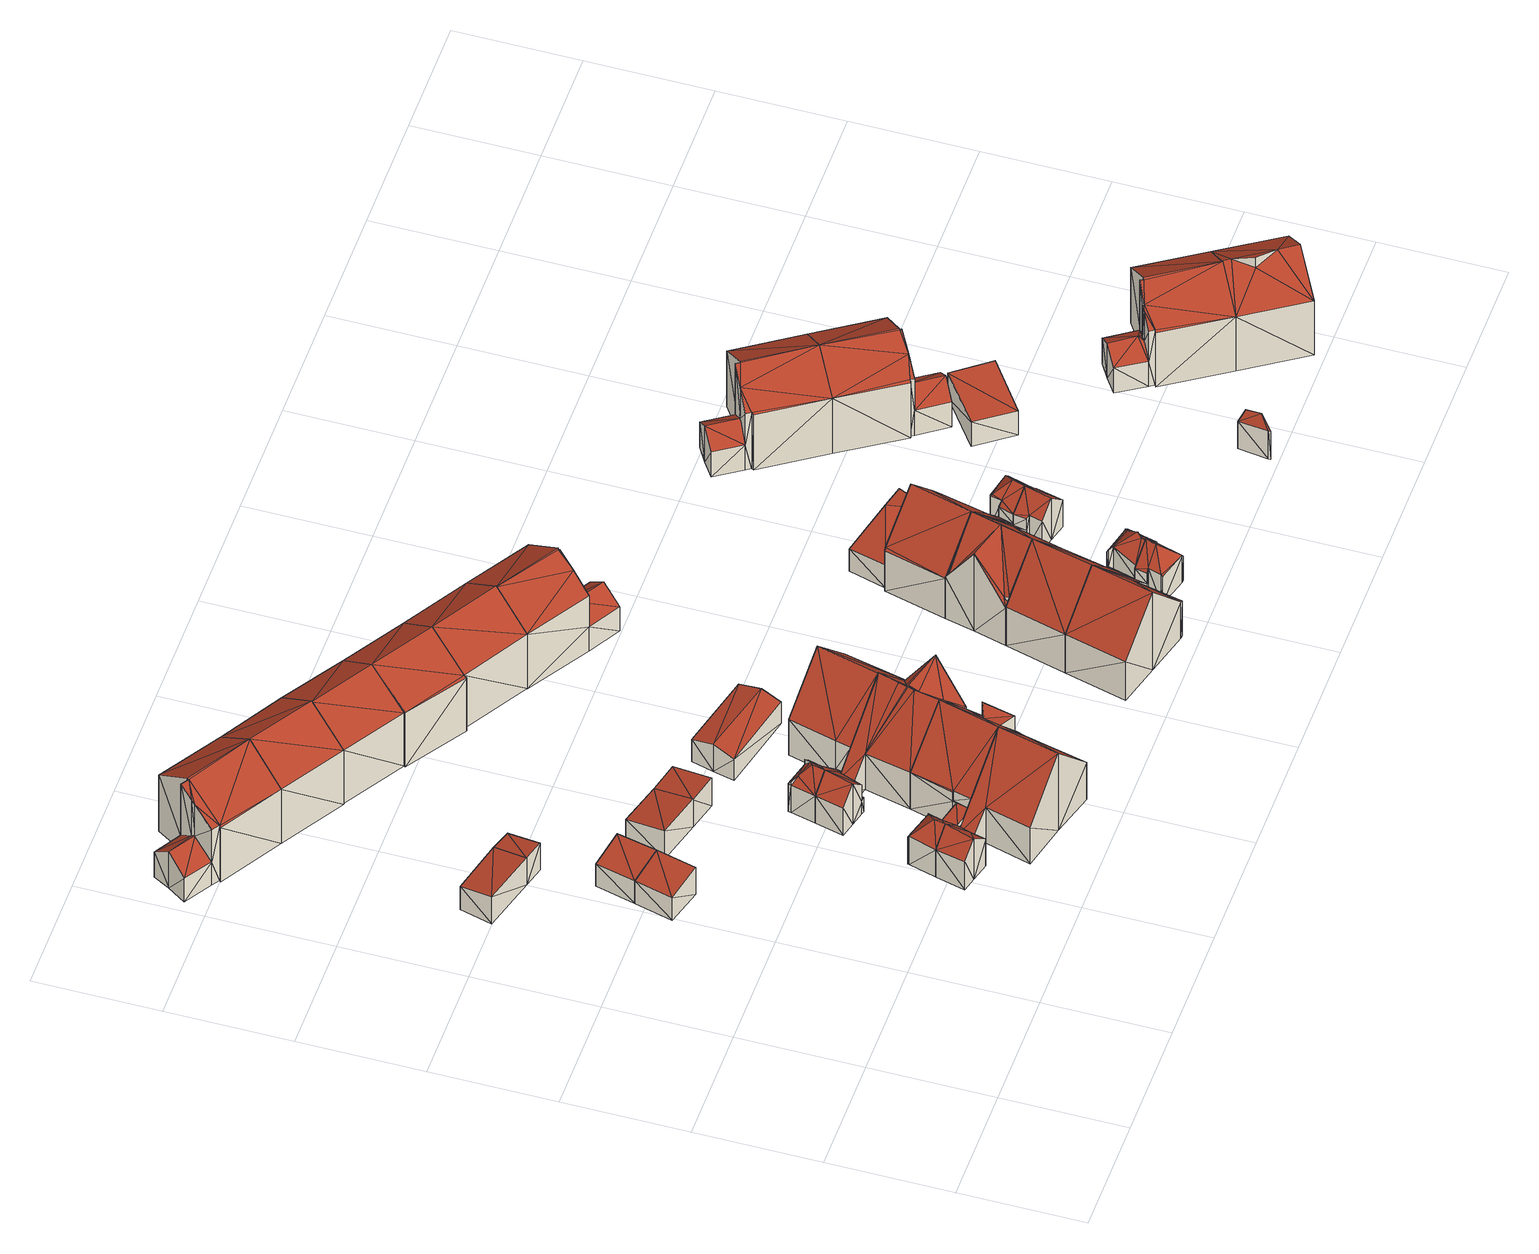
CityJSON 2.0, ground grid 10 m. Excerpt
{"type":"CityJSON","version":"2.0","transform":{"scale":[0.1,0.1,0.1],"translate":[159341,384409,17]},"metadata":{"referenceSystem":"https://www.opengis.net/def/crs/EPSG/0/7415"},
"CityObjects":{
"building1":{"type":"Building","attributes":{"oorspronkelijk_bouwjaar":1930,"status":"Pand in gebruik","geconstateerd":false,"h_maaiveld":18.18,"dak_type":"single horizontal","pw_datum":"2016-12-01","pw_actueel":"yes","pw_bron":"ahn3","reconstructie_methode":"tudelft3d-geoflow","versie_methode":"v21.03.1","kas_warenhuis":false,"ondergronds_type":"above ground","lod11_replace":false,"reconstruction_skipped":false},"geometry":[{"type":"Solid","lod":"2.2","boundaries":[[[[0,1,2]],[[2,1,3]],[[4,1,0]],[[5,4,0]],[[6,2,7]],[[7,2,3]],[[7,3,1]],[[4,7,1]],[[5,0,6]],[[6,0,2]],[[5,6,4]],[[4,6,7]]]],"semantics":{"surfaces":[{"type":"GroundSurface"},{"type":"WallSurface"},{"type":"RoofSurface"}],"values":[[0,0,1,1,1,1,1,1,1,1,2,2]]}}]},
"building2":{"type":"Building","attributes":{"oorspronkelijk_bouwjaar":1930,"status":"Pand in gebruik","geconstateerd":false,"h_maaiveld":18.19,"dak_type":"single horizontal","pw_datum":"2016-12-01","pw_actueel":"yes","pw_bron":"ahn3","reconstructie_methode":"tudelft3d-geoflow","versie_methode":"v21.03.1","kas_warenhuis":false,"ondergronds_type":"above ground","lod11_replace":false,"reconstruction_skipped":false},"geometry":[{"type":"Solid","lod":"2.2","boundaries":[[[[8,9,10]],[[11,8,10]],[[12,11,13]],[[13,11,10]],[[13,10,14]],[[14,10,9]],[[14,9,8]],[[15,14,8]],[[15,8,11]],[[12,15,11]],[[15,12,13]],[[14,15,13]]]],"semantics":{"surfaces":[{"type":"GroundSurface"},{"type":"WallSurface"},{"type":"RoofSurface"}],"values":[[0,0,1,1,1,1,1,1,1,1,2,2]]}}]},
"building3":{"type":"Building","attributes":{"oorspronkelijk_bouwjaar":1930,"status":"Pand in gebruik","geconstateerd":false,"h_maaiveld":18.18,"dak_type":"single horizontal","pw_datum":"2016-12-01","pw_actueel":"yes","pw_bron":"ahn3","reconstructie_methode":"tudelft3d-geoflow","versie_methode":"v21.03.1","kas_warenhuis":false,"ondergronds_type":"above ground","lod11_replace":false,"reconstruction_skipped":false},"geometry":[{"type":"Solid","lod":"2.2","boundaries":[[[[9,16,10]],[[10,16,17]],[[14,9,10]],[[13,14,10]],[[18,16,9]],[[14,18,9]],[[13,10,19]],[[19,10,17]],[[19,17,18]],[[18,17,16]],[[13,19,14]],[[14,19,18]]]],"semantics":{"surfaces":[{"type":"GroundSurface"},{"type":"WallSurface"},{"type":"RoofSurface"}],"values":[[0,0,1,1,1,1,1,1,1,1,2,2]]}}]},
"building4":{"type":"Building","attributes":{"oorspronkelijk_bouwjaar":1951,"status":"Pand in gebruik","geconstateerd":false,"h_maaiveld":18.18,"dak_type":"single horizontal","pw_datum":"2016-12-01","pw_actueel":"yes","pw_bron":"ahn3","reconstructie_methode":"tudelft3d-geoflow","versie_methode":"v21.03.1","kas_warenhuis":false,"ondergronds_type":"above ground","lod11_replace":false,"reconstruction_skipped":false},"geometry":[{"type":"Solid","lod":"2.2","boundaries":[[[[0,2,20]],[[21,0,20]],[[5,0,22]],[[22,0,21]],[[23,20,2]],[[6,23,2]],[[6,2,0]],[[5,6,0]],[[22,21,23]],[[23,21,20]],[[22,23,5]],[[5,23,6]]]],"semantics":{"surfaces":[{"type":"GroundSurface"},{"type":"WallSurface"},{"type":"RoofSurface"}],"values":[[0,0,1,1,1,1,1,1,1,1,2,2]]}}]},
"building5":{"type":"Building","attributes":{"oorspronkelijk_bouwjaar":1951,"status":"Pand in gebruik","geconstateerd":false,"h_maaiveld":18.2,"dak_type":"slanted","pw_datum":"2016-12-01","pw_actueel":"yes","pw_bron":"ahn3","reconstructie_methode":"tudelft3d-geoflow","versie_methode":"v21.03.1","kas_warenhuis":false,"ondergronds_type":"above ground","lod11_replace":false,"reconstruction_skipped":false},"geometry":[{"type":"Solid","lod":"2.2","boundaries":[[[[24,25,26]],[[27,28,29]],[[30,24,26]],[[27,31,32]],[[27,29,31]],[[30,26,33]],[[30,33,34]],[[29,33,31]],[[33,26,31]],[[35,34,36]],[[30,34,35]],[[37,34,38]],[[38,34,33]],[[39,26,40]],[[40,26,25]],[[41,35,36]],[[42,41,36]],[[43,27,44]],[[44,27,32]],[[45,46,47]],[[48,45,47]],[[49,24,30]],[[50,49,30]],[[51,52,39]],[[39,52,26]],[[26,52,31]],[[53,54,51]],[[51,54,52]],[[44,32,52]],[[52,32,31]],[[46,29,28]],[[55,46,28]],[[55,28,27]],[[43,55,27]],[[48,47,56]],[[57,48,56]],[[57,56,54]],[[53,57,54]],[[42,36,34]],[[37,42,34]],[[50,30,41]],[[41,30,35]],[[40,25,24]],[[49,40,24]],[[38,33,46]],[[45,38,46]],[[46,33,29]],[[50,37,38]],[[48,38,45]],[[57,39,38]],[[57,38,48]],[[39,50,38]],[[51,57,53]],[[49,50,39]],[[49,39,40]],[[39,57,51]],[[54,43,44]],[[52,54,44]],[[50,41,42]],[[37,50,42]],[[43,54,47]],[[47,54,56]],[[47,55,43]],[[46,55,47]]]],"semantics":{"surfaces":[{"type":"GroundSurface"},{"type":"WallSurface"},{"type":"RoofSurface"}],"values":[[0,0,0,0,0,0,0,0,0,0,0,1,1,1,1,1,1,1,1,1,1,1,1,1,1,1,1,1,1,1,1,1,1,1,1,1,1,1,1,1,1,1,1,1,1,1,1,2,2,2,2,2,2,2,2,2,2,2,2,2,2,2,2,2]]}}]},
"building6":{"type":"Building","attributes":{"oorspronkelijk_bouwjaar":1930,"status":"Pand in gebruik","geconstateerd":false,"h_maaiveld":18.18,"dak_type":"single horizontal","pw_datum":"2016-12-01","pw_actueel":"yes","pw_bron":"ahn3","reconstructie_methode":"tudelft3d-geoflow","versie_methode":"v21.03.1","kas_warenhuis":false,"ondergronds_type":"above ground","lod11_replace":false,"reconstruction_skipped":false},"geometry":[{"type":"Solid","lod":"2.2","boundaries":[[[[58,59,60]],[[60,59,61]],[[62,60,61]],[[63,62,61]],[[64,59,58]],[[65,64,58]],[[63,61,59]],[[64,63,59]],[[65,58,62]],[[62,58,60]],[[64,65,62]],[[63,64,62]]]],"semantics":{"surfaces":[{"type":"GroundSurface"},{"type":"WallSurface"},{"type":"RoofSurface"}],"values":[[0,0,1,1,1,1,1,1,1,1,2,2]]}}]},
"building7":{"type":"Building","attributes":{"oorspronkelijk_bouwjaar":1926,"status":"Pand in gebruik","geconstateerd":false,"h_maaiveld":17.96,"dak_type":"slanted","pw_datum":"2016-12-01","pw_actueel":"yes","pw_bron":"ahn3","reconstructie_methode":"tudelft3d-geoflow","versie_methode":"v21.03.1","kas_warenhuis":false,"ondergronds_type":"above ground","lod11_replace":false,"reconstruction_skipped":false},"geometry":[{"type":"Solid","lod":"2.2","boundaries":[[[[66,67,68]],[[69,70,71]],[[66,68,72]],[[71,70,73]],[[67,66,74]],[[75,76,67]],[[76,68,67]],[[72,70,66]],[[73,70,72]],[[77,78,73]],[[78,71,73]],[[79,66,70]],[[80,79,70]],[[81,69,71]],[[82,81,71]],[[83,78,77]],[[84,83,77]],[[80,70,69]],[[81,80,69]],[[82,71,83]],[[83,71,78]],[[84,77,73]],[[85,84,73]],[[86,76,75]],[[87,86,75]],[[87,75,67]],[[88,87,67]],[[89,74,66]],[[90,89,66]],[[90,66,79]],[[90,79,91]],[[92,90,91]],[[85,73,91]],[[91,73,72]],[[92,91,93]],[[93,91,68]],[[68,91,72]],[[93,68,86]],[[86,68,76]],[[88,67,89]],[[89,67,74]],[[82,85,80]],[[81,82,80]],[[80,85,91]],[[79,80,91]],[[88,93,86]],[[87,88,86]],[[84,85,82]],[[83,84,82]],[[88,89,90]],[[93,88,90]],[[93,90,92]]]],"semantics":{"surfaces":[{"type":"GroundSurface"},{"type":"WallSurface"},{"type":"RoofSurface"}],"values":[[0,0,0,0,0,0,0,0,0,0,0,1,1,1,1,1,1,1,1,1,1,1,1,1,1,1,1,1,1,1,1,1,1,1,1,1,1,1,1,1,1,2,2,2,2,2,2,2,2,2,2,2]]}}]},
"building8":{"type":"Building","attributes":{"oorspronkelijk_bouwjaar":1926,"status":"Pand in gebruik","geconstateerd":false,"h_maaiveld":17.96,"dak_type":"slanted","pw_datum":"2016-12-01","pw_actueel":"yes","pw_bron":"ahn3","reconstructie_methode":"tudelft3d-geoflow","versie_methode":"v21.03.1","kas_warenhuis":false,"ondergronds_type":"above ground","lod11_replace":false,"reconstruction_skipped":false},"geometry":[{"type":"Solid","lod":"2.2","boundaries":[[[[94,72,95]],[[76,96,68]],[[97,96,98]],[[99,100,73]],[[97,95,96]],[[101,95,97]],[[95,68,96]],[[102,77,73]],[[103,73,104]],[[100,99,72]],[[103,104,105]],[[106,107,103]],[[107,102,73]],[[107,73,103]],[[104,73,100]],[[94,100,72]],[[95,72,68]],[[108,104,109]],[[109,104,100]],[[110,95,111]],[[111,95,101]],[[111,101,97]],[[112,111,97]],[[113,96,86]],[[86,96,76]],[[85,73,84]],[[84,73,77]],[[114,106,103]],[[115,114,103]],[[92,72,99]],[[116,92,99]],[[115,103,117]],[[117,103,105]],[[93,68,92]],[[92,68,72]],[[118,94,95]],[[110,118,95]],[[86,76,68]],[[93,86,68]],[[112,97,119]],[[119,97,98]],[[120,121,122]],[[122,121,116]],[[84,77,123]],[[123,77,102]],[[122,116,73]],[[85,122,73]],[[73,116,99]],[[109,100,118]],[[118,100,94]],[[124,108,121]],[[120,124,121]],[[117,105,108]],[[124,117,108]],[[108,105,104]],[[125,126,127]],[[126,107,114]],[[114,107,106]],[[123,128,129]],[[128,123,125]],[[125,123,126]],[[107,126,102]],[[126,123,102]],[[119,98,96]],[[113,119,96]],[[84,123,129]],[[85,129,127]],[[85,84,129]],[[115,127,114]],[[127,126,114]],[[85,127,115]],[[109,121,108]],[[92,109,118]],[[92,116,109]],[[109,116,121]],[[110,93,92]],[[112,130,110]],[[118,110,92]],[[112,110,111]],[[110,130,93]],[[130,113,86]],[[93,130,86]],[[85,115,120]],[[122,85,120]],[[124,120,117]],[[120,115,117]],[[129,128,127]],[[127,128,125]],[[113,130,112]],[[119,113,112]]]],"semantics":{"surfaces":[{"type":"GroundSurface"},{"type":"WallSurface"},{"type":"RoofSurface"}],"values":[[0,0,0,0,0,0,0,0,0,0,0,0,0,0,0,0,0,1,1,1,1,1,1,1,1,1,1,1,1,1,1,1,1,1,1,1,1,1,1,1,1,1,1,1,1,1,1,1,1,1,1,1,1,1,1,1,1,1,1,1,1,1,1,1,1,2,2,2,2,2,2,2,2,2,2,2,2,2,2,2,2,2,2,2,2,2,2,2,2,2]]}}]},
"building9":{"type":"Building","attributes":{"oorspronkelijk_bouwjaar":1930,"status":"Pand in gebruik","geconstateerd":false,"h_maaiveld":18.19,"dak_type":"single horizontal","pw_datum":"2016-12-01","pw_actueel":"yes","pw_bron":"ahn3","reconstructie_methode":"tudelft3d-geoflow","versie_methode":"v21.03.1","kas_warenhuis":false,"ondergronds_type":"above ground","lod11_replace":false,"reconstruction_skipped":false},"geometry":[{"type":"Solid","lod":"2.2","boundaries":[[[[58,60,131]],[[132,58,131]],[[133,58,132]],[[134,133,132]],[[135,131,62]],[[62,131,60]],[[62,60,58]],[[133,62,58]],[[134,132,135]],[[135,132,131]],[[134,135,133]],[[133,135,62]]]],"semantics":{"surfaces":[{"type":"GroundSurface"},{"type":"WallSurface"},{"type":"RoofSurface"}],"values":[[0,0,1,1,1,1,1,1,1,1,2,2]]}}]},
"building10":{"type":"Building","attributes":{"oorspronkelijk_bouwjaar":1951,"status":"Pand in gebruik","geconstateerd":false,"h_maaiveld":18.24,"dak_type":"slanted","pw_datum":"2016-12-01","pw_actueel":"yes","pw_bron":"ahn3","reconstructie_methode":"tudelft3d-geoflow","versie_methode":"v21.03.1","kas_warenhuis":false,"ondergronds_type":"above ground","lod11_replace":false,"reconstruction_skipped":false},"geometry":[{"type":"Solid","lod":"2.2","boundaries":[[[[136,24,30]],[[137,30,35]],[[138,136,30]],[[138,30,137]],[[139,137,35]],[[41,139,35]],[[140,138,139]],[[139,138,137]],[[50,30,49]],[[49,30,24]],[[141,136,138]],[[140,141,138]],[[49,24,136]],[[141,49,136]],[[41,35,30]],[[50,41,30]],[[141,140,50]],[[49,141,50]],[[140,139,41]],[[50,140,41]]]],"semantics":{"surfaces":[{"type":"GroundSurface"},{"type":"WallSurface"},{"type":"RoofSurface"}],"values":[[0,0,0,0,1,1,1,1,1,1,1,1,1,1,1,1,2,2,2,2]]}}]},
"building11":{"type":"Building","attributes":{"oorspronkelijk_bouwjaar":1926,"status":"Pand in gebruik","geconstateerd":false,"h_maaiveld":17.96,"dak_type":"slanted","pw_datum":"2016-12-01","pw_actueel":"yes","pw_bron":"ahn3","reconstructie_methode":"tudelft3d-geoflow","versie_methode":"v21.03.1","kas_warenhuis":false,"ondergronds_type":"above ground","lod11_replace":false,"reconstruction_skipped":false},"geometry":[{"type":"Solid","lod":"2.2","boundaries":[[[[142,143,144]],[[145,146,147]],[[148,146,106]],[[149,150,151]],[[148,103,146]],[[103,149,146]],[[105,150,103]],[[150,149,103]],[[142,144,151]],[[143,142,152]],[[153,154,143]],[[152,142,155]],[[154,144,143]],[[146,149,147]],[[151,150,142]],[[115,103,156]],[[157,115,156]],[[156,103,148]],[[158,155,159]],[[159,155,142]],[[159,142,150]],[[160,159,150]],[[160,150,105]],[[117,160,105]],[[161,162,163]],[[164,145,147]],[[165,164,147]],[[166,146,164]],[[164,146,145]],[[167,163,168]],[[169,106,146]],[[166,169,146]],[[170,171,172]],[[171,170,168]],[[156,148,106]],[[169,156,106]],[[117,105,103]],[[115,117,103]],[[173,154,153]],[[174,173,153]],[[175,149,176]],[[176,149,151]],[[174,153,143]],[[177,174,143]],[[178,165,175]],[[175,165,149]],[[149,165,147]],[[162,161,179]],[[180,144,173]],[[173,144,154]],[[181,152,155]],[[158,181,155]],[[157,156,182]],[[177,143,181]],[[183,177,181]],[[181,143,152]],[[183,181,176]],[[184,183,176]],[[184,176,180]],[[180,176,144]],[[144,176,151]],[[157,182,115]],[[115,172,171]],[[115,182,172]],[[167,166,179]],[[179,166,165]],[[165,166,164]],[[163,179,161]],[[167,179,163]],[[169,166,182]],[[170,172,168]],[[168,172,167]],[[156,169,182]],[[172,166,167]],[[182,166,172]],[[177,183,180]],[[180,183,184]],[[177,180,173]],[[174,177,173]],[[162,179,175]],[[175,179,178]],[[178,179,165]],[[115,171,117]],[[160,171,168]],[[160,168,163]],[[160,163,162]],[[175,176,160]],[[176,159,160]],[[181,158,159]],[[181,159,176]],[[160,117,171]],[[175,160,162]]]],"semantics":{"surfaces":[{"type":"GroundSurface"},{"type":"WallSurface"},{"type":"RoofSurface"}],"values":[[0,0,0,0,0,0,0,0,0,0,0,0,0,0,0,1,1,1,1,1,1,1,1,1,1,1,1,1,1,1,1,1,1,1,1,1,1,1,1,1,1,1,1,1,1,1,1,1,1,1,1,1,1,1,1,1,1,1,1,1,1,2,2,2,2,2,2,2,2,2,2,2,2,2,2,2,2,2,2,2,2,2,2,2,2,2,2,2,2,2,2,2]]}}]},
"building12":{"type":"Building","attributes":{"oorspronkelijk_bouwjaar":1951,"status":"Pand in gebruik","geconstateerd":false,"h_maaiveld":18.26,"dak_type":"slanted","pw_datum":"2016-12-01","pw_actueel":"yes","pw_bron":"ahn3","reconstructie_methode":"tudelft3d-geoflow","versie_methode":"v21.03.1","kas_warenhuis":false,"ondergronds_type":"above ground","lod11_replace":false,"reconstruction_skipped":false},"geometry":[{"type":"Solid","lod":"2.2","boundaries":[[[[185,186,187]],[[188,189,190]],[[187,186,189]],[[187,189,188]],[[191,189,141]],[[141,189,186]],[[192,185,187]],[[193,192,187]],[[139,190,189]],[[191,139,189]],[[193,187,194]],[[194,187,188]],[[141,186,185]],[[192,141,185]],[[194,188,190]],[[139,194,190]],[[193,191,192]],[[192,191,141]],[[194,139,191]],[[193,194,191]]]],"semantics":{"surfaces":[{"type":"GroundSurface"},{"type":"WallSurface"},{"type":"RoofSurface"}],"values":[[0,0,0,0,1,1,1,1,1,1,1,1,1,1,1,1,2,2,2,2]]}}]},
"building13":{"type":"Building","attributes":{"oorspronkelijk_bouwjaar":1926,"status":"Pand in gebruik","geconstateerd":false,"h_maaiveld":17.99,"dak_type":"slanted","pw_datum":"2016-12-01","pw_actueel":"yes","pw_bron":"ahn3","reconstructie_methode":"tudelft3d-geoflow","versie_methode":"v21.03.1","kas_warenhuis":false,"ondergronds_type":"above ground","lod11_replace":false,"reconstruction_skipped":false},"geometry":[{"type":"MultiSurface","lod":"2.2","boundaries":[[[195,196,197]],[[196,144,197]],[[197,144,154]],[[198,196,199]],[[144,196,198]],[[144,198,200]],[[201,202,200]],[[198,201,200]],[[203,204,201]],[[204,202,201]],[[205,202,204]],[[145,202,205]],[[206,197,173]],[[173,197,154]],[[207,199,196]],[[208,209,207]],[[207,209,199]],[[210,202,211]],[[211,202,145]],[[212,206,213]],[[214,198,199]],[[209,214,199]],[[215,216,202]],[[210,215,202]],[[202,216,200]],[[206,195,197]],[[212,217,206]],[[206,217,195]],[[208,207,218]],[[219,220,215]],[[215,220,216]],[[220,201,198]],[[214,220,198]],[[221,203,201]],[[219,221,201]],[[222,204,221]],[[221,204,203]],[[180,144,216]],[[216,144,200]],[[173,154,144]],[[180,173,144]],[[207,196,195]],[[217,207,195]],[[223,205,204]],[[222,223,204]],[[211,145,223]],[[223,145,205]],[[219,222,221]],[[215,210,219]],[[219,210,222]],[[218,224,180]],[[214,180,216]],[[218,180,214]],[[208,218,214]],[[208,214,209]],[[214,216,220]],[[213,217,212]],[[218,207,213]],[[213,207,217]],[[218,213,224]],[[211,223,222]],[[210,211,222]],[[224,213,173]],[[180,224,173]],[[173,213,206]]],"semantics":{"surfaces":[{"type":"GroundSurface"},{"type":"WallSurface"},{"type":"RoofSurface"}],"values":[0,0,0,0,0,0,0,0,0,0,0,0,1,1,1,1,1,1,1,1,1,1,1,1,1,1,1,1,1,1,1,1,1,1,1,1,1,1,1,1,1,1,1,1,1,1,1,2,2,2,2,2,2,2,2,2,2,2,2,2,2,2,2,2,2]}}]},
"building14":{"type":"Building","attributes":{"oorspronkelijk_bouwjaar":1930,"status":"Pand in gebruik","geconstateerd":false,"h_maaiveld":18.16,"dak_type":"slanted","pw_datum":"2016-12-01","pw_actueel":"yes","pw_bron":"ahn3","reconstructie_methode":"tudelft3d-geoflow","versie_methode":"v21.03.1","kas_warenhuis":false,"ondergronds_type":"above ground","lod11_replace":false,"reconstruction_skipped":false},"geometry":[{"type":"Solid","lod":"2.2","boundaries":[[[[225,226,227]],[[228,229,230]],[[227,226,229]],[[227,229,228]],[[231,226,225]],[[232,231,225]],[[233,228,230]],[[234,233,230]],[[234,230,229]],[[235,234,229]],[[236,227,233]],[[233,227,228]],[[235,229,231]],[[231,229,226]],[[232,225,227]],[[236,232,227]],[[232,236,231]],[[231,236,235]],[[233,234,235]],[[236,233,235]]]],"semantics":{"surfaces":[{"type":"GroundSurface"},{"type":"WallSurface"},{"type":"RoofSurface"}],"values":[[0,0,0,0,1,1,1,1,1,1,1,1,1,1,1,1,2,2,2,2]]}}]},
"building15":{"type":"Building","attributes":{"oorspronkelijk_bouwjaar":1951,"status":"Pand in gebruik","geconstateerd":false,"h_maaiveld":18.24,"dak_type":"slanted","pw_datum":"2016-12-01","pw_actueel":"yes","pw_bron":"ahn3","reconstructie_methode":"tudelft3d-geoflow","versie_methode":"v21.03.1","kas_warenhuis":false,"ondergronds_type":"above ground","lod11_replace":false,"reconstruction_skipped":false},"geometry":[{"type":"Solid","lod":"2.2","boundaries":[[[[237,238,239]],[[240,237,241]],[[241,237,239]],[[242,241,243]],[[240,241,242]],[[244,237,240]],[[245,244,240]],[[245,240,246]],[[246,240,242]],[[246,242,243]],[[194,246,243]],[[193,241,247]],[[247,241,239]],[[248,238,237]],[[244,248,237]],[[194,243,241]],[[193,194,241]],[[247,239,248]],[[248,239,238]],[[246,194,193]],[[245,246,193]],[[245,193,244]],[[244,247,248]],[[244,193,247]]]],"semantics":{"surfaces":[{"type":"GroundSurface"},{"type":"WallSurface"},{"type":"RoofSurface"}],"values":[[0,0,0,0,0,1,1,1,1,1,1,1,1,1,1,1,1,1,1,2,2,2,2,2]]}}]},
"building16":{"type":"Building","attributes":{"oorspronkelijk_bouwjaar":1951,"status":"Pand in gebruik","geconstateerd":false,"h_maaiveld":18.25,"dak_type":"slanted","pw_datum":"2016-12-01","pw_actueel":"yes","pw_bron":"ahn3","reconstructie_methode":"tudelft3d-geoflow","versie_methode":"v21.03.1","kas_warenhuis":false,"ondergronds_type":"above ground","lod11_replace":false,"reconstruction_skipped":false},"geometry":[{"type":"Solid","lod":"2.2","boundaries":[[[[249,250,251]],[[252,253,254]],[[251,250,253]],[[251,253,252]],[[244,250,249]],[[255,244,249]],[[245,253,244]],[[244,253,250]],[[256,252,254]],[[246,256,254]],[[246,254,253]],[[245,246,253]],[[257,251,256]],[[256,251,252]],[[255,249,251]],[[257,255,251]],[[255,257,245]],[[244,255,245]],[[257,256,245]],[[245,256,246]]]],"semantics":{"surfaces":[{"type":"GroundSurface"},{"type":"WallSurface"},{"type":"RoofSurface"}],"values":[[0,0,0,0,1,1,1,1,1,1,1,1,1,1,1,1,2,2,2,2]]}}]},
"building17":{"type":"Building","attributes":{"oorspronkelijk_bouwjaar":1951,"status":"Pand in gebruik","geconstateerd":false,"h_maaiveld":18.16,"dak_type":"slanted","pw_datum":"2016-12-01","pw_actueel":"yes","pw_bron":"ahn3","reconstructie_methode":"tudelft3d-geoflow","versie_methode":"v21.03.1","kas_warenhuis":false,"ondergronds_type":"above ground","lod11_replace":false,"reconstruction_skipped":false},"geometry":[{"type":"Solid","lod":"2.2","boundaries":[[[[258,259,260]],[[261,259,262]],[[261,263,259]],[[263,260,259]],[[260,264,258]],[[265,264,260]],[[266,267,265]],[[267,264,265]],[[268,264,267]],[[269,264,268]],[[270,269,268]],[[271,260,263]],[[272,271,263]],[[273,267,274]],[[274,267,266]],[[270,268,267]],[[273,270,267]],[[274,266,275]],[[275,266,265]],[[269,258,264]],[[276,255,269]],[[269,255,258]],[[276,269,277]],[[278,276,277]],[[279,275,271]],[[271,275,260]],[[260,275,265]],[[278,277,279]],[[279,277,275]],[[256,262,259]],[[280,256,259]],[[272,263,281]],[[281,263,261]],[[280,259,255]],[[255,259,258]],[[281,261,256]],[[256,261,262]],[[273,277,270]],[[270,277,269]],[[281,256,280]],[[272,281,280]],[[274,275,273]],[[273,275,277]],[[276,278,255]],[[280,278,271]],[[271,278,279]],[[280,271,272]],[[255,278,280]]]],"semantics":{"surfaces":[{"type":"GroundSurface"},{"type":"WallSurface"},{"type":"RoofSurface"}],"values":[[0,0,0,0,0,0,0,0,0,1,1,1,1,1,1,1,1,1,1,1,1,1,1,1,1,1,1,1,1,1,1,1,1,1,1,1,1,2,2,2,2,2,2,2,2,2,2,2]]}}]},
"building18":{"type":"Building","attributes":{"oorspronkelijk_bouwjaar":1926,"status":"Pand in gebruik","geconstateerd":false,"h_maaiveld":17.96,"dak_type":"slanted","pw_datum":"2016-12-01","pw_actueel":"yes","pw_bron":"ahn3","reconstructie_methode":"tudelft3d-geoflow","versie_methode":"v21.03.1","kas_warenhuis":false,"ondergronds_type":"above ground","lod11_replace":false,"reconstruction_skipped":false},"geometry":[{"type":"Solid","lod":"2.2","boundaries":[[[[282,283,284]],[[285,286,287]],[[288,282,284]],[[289,290,291]],[[292,290,289]],[[288,284,293]],[[294,293,295]],[[290,296,297]],[[290,297,285]],[[285,287,291]],[[290,285,291]],[[286,293,287]],[[293,284,287]],[[288,293,294]],[[298,295,299]],[[299,295,293]],[[300,301,302]],[[302,301,285]],[[285,301,286]],[[303,297,304]],[[304,297,296]],[[305,288,306]],[[306,288,294]],[[307,289,291]],[[308,307,291]],[[306,294,298]],[[298,294,295]],[[309,287,284]],[[310,309,284]],[[311,290,312]],[[312,290,292]],[[313,283,314]],[[314,283,282]],[[299,293,301]],[[301,293,286]],[[315,309,301]],[[300,315,301]],[[314,282,288]],[[305,314,288]],[[310,284,313]],[[313,284,283]],[[304,296,311]],[[311,296,290]],[[308,291,309]],[[315,308,309]],[[309,291,287]],[[302,285,297]],[[303,302,297]],[[312,292,289]],[[307,312,289]],[[310,313,305]],[[305,313,314]],[[308,316,307]],[[307,311,312]],[[307,316,311]],[[311,316,303]],[[304,311,303]],[[299,305,306]],[[309,310,299]],[[309,299,301]],[[299,310,305]],[[298,299,306]],[[303,316,302]],[[302,308,315]],[[302,316,308]],[[302,315,300]]]],"semantics":{"surfaces":[{"type":"GroundSurface"},{"type":"WallSurface"},{"type":"RoofSurface"}],"values":[[0,0,0,0,0,0,0,0,0,0,0,0,0,0,1,1,1,1,1,1,1,1,1,1,1,1,1,1,1,1,1,1,1,1,1,1,1,1,1,1,1,1,1,1,1,1,1,1,1,1,2,2,2,2,2,2,2,2,2,2,2,2,2,2,2,2]]}}]},
"building19":{"type":"Building","attributes":{"oorspronkelijk_bouwjaar":1926,"status":"Pand in gebruik","geconstateerd":false,"h_maaiveld":17.95,"dak_type":"slanted","pw_datum":"2016-12-01","pw_actueel":"yes","pw_bron":"ahn3","reconstructie_methode":"tudelft3d-geoflow","versie_methode":"v21.03.1","kas_warenhuis":false,"ondergronds_type":"above ground","lod11_replace":false,"reconstruction_skipped":false},"geometry":[{"type":"Solid","lod":"2.2","boundaries":[[[[317,318,319]],[[320,321,322]],[[323,321,289]],[[289,321,324]],[[325,321,323]],[[322,321,325]],[[326,318,283]],[[318,284,283]],[[317,327,284]],[[318,317,284]],[[325,323,327]],[[317,325,327]],[[328,322,325]],[[329,328,325]],[[329,325,317]],[[330,329,317]],[[328,320,322]],[[331,332,328]],[[328,332,320]],[[331,328,333]],[[333,328,334]],[[335,323,336]],[[336,323,289]],[[337,324,321]],[[338,337,339]],[[339,337,321]],[[330,317,340]],[[340,317,319]],[[333,334,341]],[[342,333,341]],[[342,341,335]],[[335,341,323]],[[323,341,327]],[[343,344,345]],[[313,283,284]],[[310,313,284]],[[346,318,347]],[[347,318,326]],[[310,284,341]],[[341,284,327]],[[340,319,318]],[[346,340,318]],[[339,321,332]],[[332,321,320]],[[344,343,348]],[[338,339,348]],[[336,289,337]],[[337,289,324]],[[347,326,313]],[[313,326,283]],[[310,346,313]],[[313,346,347]],[[345,335,343]],[[338,348,337]],[[343,335,336]],[[343,336,348]],[[348,336,337]],[[341,334,329]],[[346,330,340]],[[330,341,329]],[[329,334,328]],[[310,341,330]],[[310,330,346]],[[333,348,332]],[[333,344,348]],[[348,339,332]],[[333,332,331]],[[344,333,345]],[[345,342,335]],[[345,333,342]]]],"semantics":{"surfaces":[{"type":"GroundSurface"},{"type":"WallSurface"},{"type":"RoofSurface"}],"values":[[0,0,0,0,0,0,0,0,0,0,0,0,1,1,1,1,1,1,1,1,1,1,1,1,1,1,1,1,1,1,1,1,1,1,1,1,1,1,1,1,1,1,1,1,1,1,1,1,1,1,2,2,2,2,2,2,2,2,2,2,2,2,2,2,2,2,2,2,2,2]]}}]},
"building20":{"type":"Building","attributes":{"oorspronkelijk_bouwjaar":1926,"status":"Pand in gebruik","geconstateerd":false,"h_maaiveld":17.95,"dak_type":"slanted","pw_datum":"2016-12-01","pw_actueel":"yes","pw_bron":"ahn3","reconstructie_methode":"tudelft3d-geoflow","versie_methode":"v21.03.1","kas_warenhuis":false,"ondergronds_type":"above ground","lod11_replace":false,"reconstruction_skipped":false},"geometry":[{"type":"Solid","lod":"2.2","boundaries":[[[[326,349,350]],[[351,349,352]],[[352,349,353]],[[350,349,318]],[[318,349,351]],[[354,355,356]],[[357,355,354]],[[358,355,357]],[[319,318,359]],[[318,351,359]],[[355,360,356]],[[356,361,362]],[[354,356,362]],[[362,361,359]],[[362,359,351]],[[363,349,364]],[[364,349,326]],[[364,326,365]],[[365,326,350]],[[366,357,354]],[[367,366,354]],[[340,319,368]],[[368,319,359]],[[346,318,340]],[[340,318,319]],[[369,362,351]],[[370,369,351]],[[370,351,371]],[[372,370,371]],[[371,351,352]],[[373,374,375]],[[375,374,356]],[[356,374,361]],[[375,356,376]],[[376,356,360]],[[376,360,355]],[[377,376,355]],[[367,354,369]],[[378,367,369]],[[369,354,362]],[[365,379,380]],[[379,365,346]],[[346,365,318]],[[318,365,350]],[[377,355,381]],[[381,355,358]],[[381,358,366]],[[366,358,357]],[[382,353,349]],[[363,382,349]],[[368,359,374]],[[374,359,361]],[[378,369,373]],[[373,369,374]],[[371,352,353]],[[382,371,353]],[[372,371,383]],[[381,366,367]],[[377,381,367]],[[365,380,364]],[[364,380,363]],[[363,380,384]],[[380,379,384]],[[384,346,370]],[[384,379,346]],[[383,370,372]],[[383,384,370]],[[384,383,363]],[[382,383,371]],[[382,363,383]],[[368,346,340]],[[369,368,374]],[[369,370,368]],[[368,370,346]],[[377,367,375]],[[376,377,375]],[[373,375,378]],[[375,367,378]]]],"semantics":{"surfaces":[{"type":"GroundSurface"},{"type":"WallSurface"},{"type":"RoofSurface"}],"values":[[0,0,0,0,0,0,0,0,0,0,0,0,0,0,0,1,1,1,1,1,1,1,1,1,1,1,1,1,1,1,1,1,1,1,1,1,1,1,1,1,1,1,1,1,1,1,1,1,1,1,1,1,1,1,1,1,1,2,2,2,2,2,2,2,2,2,2,2,2,2,2,2,2,2,2,2,2,2]]}}]},
"building21":{"type":"Building","attributes":{"oorspronkelijk_bouwjaar":1926,"status":"Pand in gebruik","geconstateerd":false,"h_maaiveld":17.99,"dak_type":"slanted","pw_datum":"2016-12-01","pw_actueel":"yes","pw_bron":"ahn3","reconstructie_methode":"tudelft3d-geoflow","versie_methode":"v21.03.1","kas_warenhuis":false,"ondergronds_type":"above ground","lod11_replace":false,"reconstruction_skipped":false},"geometry":[{"type":"Solid","lod":"2.2","boundaries":[[[[385,351,353]],[[386,385,353]],[[387,351,385]],[[388,389,387]],[[390,362,391]],[[362,351,389]],[[362,389,391]],[[389,351,387]],[[392,389,388]],[[354,362,390]],[[390,393,394]],[[390,395,393]],[[393,396,394]],[[390,394,354]],[[394,397,357]],[[394,357,354]],[[398,388,387]],[[399,398,387]],[[400,385,401]],[[401,385,386]],[[402,357,397]],[[403,402,397]],[[403,397,394]],[[404,403,394]],[[399,387,400]],[[400,387,385]],[[405,389,406]],[[406,389,392]],[[367,354,402]],[[402,354,357]],[[407,391,389]],[[405,407,389]],[[406,392,388]],[[398,406,388]],[[408,353,351]],[[370,408,351]],[[401,386,408]],[[408,386,353]],[[409,407,410]],[[378,409,410]],[[370,351,410]],[[410,351,362]],[[411,390,407]],[[409,411,407]],[[407,390,391]],[[412,395,411]],[[411,395,390]],[[413,393,412]],[[412,393,395]],[[414,396,393]],[[413,414,393]],[[378,410,367]],[[367,410,354]],[[354,410,362]],[[404,394,414]],[[414,394,396]],[[409,378,411]],[[411,367,415]],[[411,378,367]],[[411,413,412]],[[411,415,413]],[[415,367,402]],[[404,402,403]],[[404,415,402]],[[410,407,405]],[[398,405,406]],[[370,410,405]],[[370,405,398]],[[370,398,399]],[[401,408,400]],[[400,370,399]],[[400,408,370]],[[404,414,413]],[[415,404,413]]]],"semantics":{"surfaces":[{"type":"GroundSurface"},{"type":"WallSurface"},{"type":"RoofSurface"}],"values":[[0,0,0,0,0,0,0,0,0,0,0,0,0,0,0,0,1,1,1,1,1,1,1,1,1,1,1,1,1,1,1,1,1,1,1,1,1,1,1,1,1,1,1,1,1,1,1,1,1,1,1,1,1,1,1,1,2,2,2,2,2,2,2,2,2,2,2,2,2,2,2,2,2,2]]}}]},
"building22":{"type":"Building","attributes":{"oorspronkelijk_bouwjaar":1951,"status":"Pand in gebruik","geconstateerd":false,"h_maaiveld":18.1,"dak_type":"single horizontal","pw_datum":"2016-12-01","pw_actueel":"yes","pw_bron":"ahn3","reconstructie_methode":"tudelft3d-geoflow","versie_methode":"v21.03.1","kas_warenhuis":false,"ondergronds_type":"above ground","lod11_replace":false,"reconstruction_skipped":false},"geometry":[{"type":"Solid","lod":"2.2","boundaries":[[[[416,417,418]],[[419,417,420]],[[419,418,417]],[[421,417,422]],[[422,417,416]],[[422,416,418]],[[423,422,418]],[[423,418,419]],[[424,423,419]],[[424,419,425]],[[425,419,420]],[[425,420,421]],[[421,420,417]],[[425,421,424]],[[423,421,422]],[[423,424,421]]]],"semantics":{"surfaces":[{"type":"GroundSurface"},{"type":"WallSurface"},{"type":"RoofSurface"}],"values":[[0,0,0,1,1,1,1,1,1,1,1,1,1,2,2,2]]}}]},
"building23":{"type":"Building","attributes":{"oorspronkelijk_bouwjaar":1926,"status":"Pand in gebruik","geconstateerd":false,"h_maaiveld":18.23,"dak_type":"single horizontal","pw_datum":"2016-12-01","pw_actueel":"yes","pw_bron":"ahn3","reconstructie_methode":"tudelft3d-geoflow","versie_methode":"v21.03.1","kas_warenhuis":false,"ondergronds_type":"above ground","lod11_replace":false,"reconstruction_skipped":false},"geometry":[{"type":"Solid","lod":"2.2","boundaries":[[[[426,427,428]],[[428,427,429]],[[430,428,429]],[[431,427,426]],[[432,431,426]],[[433,429,427]],[[431,433,427]],[[434,428,435]],[[435,428,430]],[[435,430,429]],[[433,435,429]],[[432,426,434]],[[434,426,428]],[[435,433,434]],[[434,431,432]],[[434,433,431]]]],"semantics":{"surfaces":[{"type":"GroundSurface"},{"type":"WallSurface"},{"type":"RoofSurface"}],"values":[[0,0,0,1,1,1,1,1,1,1,1,1,1,2,2,2]]}}]},
"building24":{"type":"Building","attributes":{"oorspronkelijk_bouwjaar":1951,"status":"Pand in gebruik","geconstateerd":false,"h_maaiveld":18.18,"dak_type":"slanted","pw_datum":"2016-12-01","pw_actueel":"yes","pw_bron":"ahn3","reconstructie_methode":"tudelft3d-geoflow","versie_methode":"v21.03.1","kas_warenhuis":false,"ondergronds_type":"above ground","lod11_replace":false,"reconstruction_skipped":false},"geometry":[{"type":"Solid","lod":"2.2","boundaries":[[[[436,437,438]],[[439,440,441]],[[442,436,438]],[[439,443,444]],[[439,441,443]],[[442,438,445]],[[442,445,446]],[[441,438,443]],[[445,438,441]],[[447,446,448]],[[442,446,447]],[[449,446,450]],[[450,446,445]],[[451,445,441]],[[452,450,451]],[[451,450,445]],[[453,454,455]],[[455,454,438]],[[438,454,443]],[[455,438,456]],[[456,438,437]],[[457,447,448]],[[458,457,448]],[[459,444,454]],[[454,444,443]],[[451,441,440]],[[460,451,440]],[[461,436,442]],[[462,461,442]],[[456,437,461]],[[461,437,436]],[[460,440,439]],[[463,460,439]],[[464,465,453]],[[453,465,454]],[[463,439,459]],[[459,439,444]],[[452,451,465]],[[464,452,465]],[[458,448,446]],[[449,458,446]],[[462,442,457]],[[457,442,447]],[[462,457,458]],[[449,462,458]],[[465,451,460]],[[463,465,460]],[[462,449,450]],[[464,450,452]],[[464,462,450]],[[461,462,464]],[[461,464,455]],[[461,455,456]],[[455,464,453]],[[454,465,463]],[[459,454,463]]]],"semantics":{"surfaces":[{"type":"GroundSurface"},{"type":"WallSurface"},{"type":"RoofSurface"}],"values":[[0,0,0,0,0,0,0,0,0,0,0,1,1,1,1,1,1,1,1,1,1,1,1,1,1,1,1,1,1,1,1,1,1,1,1,1,1,1,1,1,1,1,1,2,2,2,2,2,2,2,2,2,2,2,2,2]]}}]},
"building25":{"type":"Building","attributes":{"oorspronkelijk_bouwjaar":1951,"status":"Pand in gebruik","geconstateerd":false,"h_maaiveld":18.18,"dak_type":"slanted","pw_datum":"2016-12-01","pw_actueel":"yes","pw_bron":"ahn3","reconstructie_methode":"tudelft3d-geoflow","versie_methode":"v21.03.1","kas_warenhuis":false,"ondergronds_type":"above ground","lod11_replace":false,"reconstruction_skipped":false},"geometry":[{"type":"Solid","lod":"2.2","boundaries":[[[[466,467,468]],[[436,442,469]],[[470,442,447]],[[470,471,442]],[[471,468,442]],[[468,469,442]],[[472,473,466]],[[473,467,466]],[[474,467,473]],[[469,475,436]],[[467,469,468]],[[461,436,475]],[[476,461,475]],[[476,475,469]],[[477,476,469]],[[478,467,474]],[[479,478,474]],[[480,468,471]],[[481,480,471]],[[478,469,467]],[[482,477,478]],[[478,477,469]],[[483,484,480]],[[480,484,468]],[[468,484,466]],[[481,471,485]],[[485,471,470]],[[462,442,461]],[[461,442,436]],[[485,470,457]],[[457,470,447]],[[486,487,483]],[[483,487,484]],[[488,473,489]],[[489,473,472]],[[482,478,487]],[[486,482,487]],[[479,474,473]],[[488,479,473]],[[489,472,484]],[[484,472,466]],[[457,447,442]],[[462,457,442]],[[481,462,480]],[[482,486,477]],[[480,486,483]],[[477,461,476]],[[480,462,486]],[[462,461,486]],[[461,477,486]],[[485,457,462]],[[481,485,462]],[[489,484,487]],[[488,489,487]],[[488,487,478]],[[479,488,478]]]],"semantics":{"surfaces":[{"type":"GroundSurface"},{"type":"WallSurface"},{"type":"RoofSurface"}],"values":[[0,0,0,0,0,0,0,0,0,0,0,1,1,1,1,1,1,1,1,1,1,1,1,1,1,1,1,1,1,1,1,1,1,1,1,1,1,1,1,1,1,1,1,2,2,2,2,2,2,2,2,2,2,2,2,2]]}}]},
"building26":{"type":"Building","attributes":{"oorspronkelijk_bouwjaar":1926,"status":"Pand in gebruik","geconstateerd":false,"h_maaiveld":18.16,"dak_type":"single horizontal","pw_datum":"2016-12-01","pw_actueel":"yes","pw_bron":"ahn3","reconstructie_methode":"tudelft3d-geoflow","versie_methode":"v21.03.1","kas_warenhuis":false,"ondergronds_type":"above ground","lod11_replace":false,"reconstruction_skipped":false},"geometry":[{"type":"Solid","lod":"2.2","boundaries":[[[[490,491,492]],[[493,490,492]],[[494,492,495]],[[495,492,491]],[[496,490,493]],[[497,496,493]],[[495,491,490]],[[496,495,490]],[[497,493,494]],[[494,493,492]],[[497,494,496]],[[496,494,495]]]],"semantics":{"surfaces":[{"type":"GroundSurface"},{"type":"WallSurface"},{"type":"RoofSurface"}],"values":[[0,0,1,1,1,1,1,1,1,1,2,2]]}}]},
"building27":{"type":"Building","attributes":{"oorspronkelijk_bouwjaar":1951,"status":"Pand in gebruik","geconstateerd":false,"h_maaiveld":18.19,"dak_type":"slanted","pw_datum":"2016-12-01","pw_actueel":"yes","pw_bron":"ahn3","reconstructie_methode":"tudelft3d-geoflow","versie_methode":"v21.03.1","kas_warenhuis":false,"ondergronds_type":"above ground","lod11_replace":false,"reconstruction_skipped":false},"geometry":[{"type":"Solid","lod":"2.2","boundaries":[[[[498,499,500]],[[501,502,503]],[[504,498,500]],[[501,505,506]],[[501,503,505]],[[504,500,507]],[[504,507,508]],[[503,500,505]],[[507,500,503]],[[504,508,509]],[[504,509,510]],[[511,508,512]],[[512,508,507]],[[513,507,503]],[[514,512,513]],[[513,512,507]],[[515,516,517]],[[517,516,500]],[[500,516,505]],[[517,500,518]],[[518,500,499]],[[519,502,501]],[[520,519,501]],[[521,509,508]],[[511,521,508]],[[522,504,523]],[[523,504,510]],[[523,510,521]],[[521,510,509]],[[520,501,524]],[[524,501,506]],[[513,503,519]],[[519,503,502]],[[524,506,505]],[[516,524,505]],[[525,526,515]],[[515,526,516]],[[527,528,529]],[[529,528,530]],[[514,513,528]],[[527,514,528]],[[531,498,504]],[[522,531,504]],[[518,499,531]],[[531,499,498]],[[532,530,533]],[[529,530,525]],[[525,530,526]],[[526,530,532]],[[512,522,511]],[[527,512,514]],[[527,531,522]],[[512,527,522]],[[525,517,527]],[[518,531,517]],[[525,527,529]],[[517,531,527]],[[515,517,525]],[[516,526,533]],[[524,516,533]],[[533,526,532]],[[524,533,520]],[[511,522,521]],[[521,522,523]],[[513,530,528]],[[533,513,519]],[[513,533,530]],[[519,520,533]]]],"semantics":{"surfaces":[{"type":"GroundSurface"},{"type":"WallSurface"},{"type":"RoofSurface"}],"values":[[0,0,0,0,0,0,0,0,0,0,0,1,1,1,1,1,1,1,1,1,1,1,1,1,1,1,1,1,1,1,1,1,1,1,1,1,1,1,1,1,1,1,1,1,1,1,1,1,1,2,2,2,2,2,2,2,2,2,2,2,2,2,2,2,2,2,2,2]]}}]},
"building28":{"type":"Building","attributes":{"oorspronkelijk_bouwjaar":1951,"status":"Pand in gebruik","geconstateerd":false,"h_maaiveld":18.19,"dak_type":"slanted","pw_datum":"2016-12-01","pw_actueel":"yes","pw_bron":"ahn3","reconstructie_methode":"tudelft3d-geoflow","versie_methode":"v21.03.1","kas_warenhuis":false,"ondergronds_type":"above ground","lod11_replace":false,"reconstruction_skipped":false},"geometry":[{"type":"Solid","lod":"2.2","boundaries":[[[[534,498,535]],[[536,535,510]],[[537,534,535]],[[537,535,536]],[[531,498,534]],[[538,531,534]],[[539,536,510]],[[523,539,510]],[[540,535,531]],[[531,535,498]],[[538,534,537]],[[541,538,537]],[[541,537,539]],[[539,537,536]],[[542,543,544]],[[543,542,545]],[[523,510,535]],[[540,523,535]],[[541,544,538]],[[540,531,545]],[[538,544,543]],[[531,543,545]],[[538,543,531]],[[523,540,545]],[[544,545,542]],[[544,523,545]],[[539,523,544]],[[539,544,541]]]],"semantics":{"surfaces":[{"type":"GroundSurface"},{"type":"WallSurface"},{"type":"RoofSurface"}],"values":[[0,0,0,0,1,1,1,1,1,1,1,1,1,1,1,1,1,1,2,2,2,2,2,2,2,2,2,2]]}}]}
},
"vertices":[
[99,388,12],[54,400,12],[106,415,12],[61,426,12],[54,400,40],[99,388,40],[106,415,36],[61,426,36],
[97,277,12],[105,308,12],[135,301,12],[127,269,12],[127,269,40],[135,301,40],[105,308,35],[97,277,35],
[113,340,12],[142,333,12],[113,340,35],[142,333,40],
[123,410,12],[116,383,12],[116,383,40],[123,410,35],
[85,569,12],[35,599,12],[36,600,12],[18,633,12],[25,646,12],[47,633,12],[104,599,12],[30,604,12],[8,618,12],[53,629,12],[53,630,12],[120,626,12],[70,657,12],[53,630,92],[53,629,91],[36,600,69],[35,599,68],[120,626,70],[70,657,70],[18,633,49],[8,618,36],[47,633,91],[47,633,38],[41,623,46],[41,623,84],[85,569,68],[104,599,92],[30,604,69],[30,604,36],[39,620,81],[39,620,49],[25,646,38],[40,620,49],[40,620,81],
[191,291,12],[154,301,12],[198,323,12],[162,333,12],[198,323,35],[162,333,35],[154,301,41],[191,291,41],
[222,91,10],[204,83,10],[211,107,10],[231,49,10],[241,86,10],[269,40,10],[227,103,10],[281,89,10],[219,79,10],[192,86,10],[198,110,10],[317,80,10],[305,30,10],[222,91,26],[241,86,47],[231,49,47],[269,40,90],[305,30,48],[317,80,48],[281,89,90],[198,110,38],[192,86,39],[204,83,52],[219,79,38],[222,91,38],[227,103,27],[227,103,37],[211,107,53],
[229,115,10],[228,115,10],[204,132,10],[230,126,10],[204,133,10],[245,98,10],[247,110,10],[231,126,10],[320,89,10],[294,138,10],[248,113,10],[257,148,10],[330,129,10],[327,116,10],[248,113,38],[247,110,38],[228,115,38],[231,126,38],[230,126,38],[204,132,39],[330,129,48],[294,138,90],[245,98,37],[257,148,48],[229,115,37],[204,133,38],[249,113,48],[249,113,38],[245,98,48],[320,89,48],[248,113,47],[327,116,62],[327,116,48],[312,110,62],[320,89,63],[309,96,62],[213,116,53],
[223,317,12],[215,285,12],[191,291,40],[215,285,41],[223,317,35],
[136,538,12],[171,596,12],[154,568,12],[171,596,70],[154,568,92],[136,538,68],
[247,190,10],[230,183,10],[236,206,10],[343,178,10],[336,154,10],[340,179,10],[319,132,10],[307,188,10],[266,185,10],[253,201,10],[242,180,10],[217,186,10],[223,209,10],[244,179,10],[319,132,50],[319,132,61],[244,179,25],[247,190,25],[266,185,47],[302,171,78],[302,171,90],[300,164,90],[343,178,51],[340,179,51],[336,154,90],[300,163,91],[300,163,90],[330,129,50],[298,158,82],[298,158,90],[305,157,82],[223,209,38],[217,186,38],[307,188,90],[253,201,28],[230,183,52],[340,179,52],[310,168,80],[236,206,53],[242,180,22],[318,142,65],[242,180,40],[253,201,36],
[185,508,13],[136,538,13],[203,538,13],[220,565,13],[154,568,13],[171,596,13],[154,568,91],[185,508,68],[203,538,91],[220,565,70],
[228,231,10],[251,226,10],[228,229,10],[253,214,10],[256,225,10],[269,197,10],[272,209,10],[306,188,10],[282,248,10],[319,238,10],[356,229,10],[228,229,38],[251,226,38],[251,226,43],[256,225,38],[306,188,90],[343,178,49],[228,229,41],[233,225,44],[253,214,38],[269,197,47],[269,197,19],[228,231,39],[247,220,46],[272,209,47],[272,209,18],[282,248,47],[319,238,90],[356,229,48],[238,216,53],
[309,262,12],[244,277,12],[312,278,12],[317,297,12],[248,294,12],[253,312,12],[244,277,34],[309,262,34],[317,297,34],[253,312,35],[248,294,40],[312,278,40],
[234,478,12],[233,476,12],[185,507,12],[252,508,12],[203,538,12],[269,535,12],[220,565,12],[234,478,68],[252,508,91],[269,535,70],[185,507,68],[233,476,67],
[286,447,13],[234,478,13],[304,476,13],[321,504,13],[252,508,13],[269,535,13],[286,447,69],[321,504,70],[304,476,92],
[286,447,12],[304,476,12],[353,445,12],[371,473,12],[321,504,12],[354,445,12],[336,416,12],[354,444,12],[379,429,12],[371,416,12],[362,401,12],[336,416,37],[362,401,37],[353,445,91],[354,445,92],[371,416,49],[379,429,37],[354,444,37],[336,416,69],[346,431,49],[346,431,81],[354,444,91],[304,476,91],[371,473,70],
[408,33,10],[421,83,10],[456,74,10],[511,49,10],[509,49,10],[511,59,10],[443,24,10],[541,52,10],[533,30,10],[527,56,10],[535,30,10],[492,54,10],[479,14,10],[482,14,10],[508,37,10],[508,38,10],[482,14,46],[492,54,45],[509,49,37],[509,49,26],[511,49,40],[508,38,40],[508,37,38],[443,24,90],[479,14,48],[541,52,36],[527,56,53],[511,59,26],[456,74,90],[533,30,38],[535,30,35],[421,83,50],[408,33,50],[511,59,37],[524,47,53],
[498,77,10],[468,123,10],[507,113,10],[520,83,10],[545,77,10],[520,82,10],[526,56,10],[547,76,10],[517,72,10],[434,132,10],[513,59,10],[520,82,23],[517,72,23],[498,77,46],[520,82,40],[520,83,38],[522,79,42],[522,79,20],[526,56,53],[541,52,37],[547,76,37],[545,77,39],[545,77,38],[507,113,45],[513,59,24],[513,59,38],[530,63,50],[530,63,55],[527,59,53],[468,123,90],[434,132,50],[543,75,40],
[441,158,10],[439,131,10],[481,173,10],[449,181,10],[447,182,10],[551,155,10],[545,133,10],[536,147,10],[566,151,10],[560,129,10],[517,152,10],[533,136,10],[534,148,10],[536,159,10],[441,158,90],[434,132,49],[439,131,49],[566,151,37],[551,155,53],[517,152,45],[536,159,26],[481,173,90],[449,181,53],[449,181,54],[534,148,38],[534,148,26],[536,147,40],[533,136,40],[545,133,53],[536,159,37],[439,131,56],[439,135,54],[560,129,38],[447,182,53],[449,180,54],[475,149,90],
[462,232,10],[460,232,10],[494,223,10],[523,216,10],[523,175,10],[543,170,10],[540,171,10],[532,214,10],[546,178,10],[569,175,10],[545,179,10],[548,180,10],[572,174,10],[523,216,57],[494,223,90],[462,232,53],[460,232,51],[566,151,36],[572,174,37],[569,175,40],[523,175,46],[532,214,46],[540,171,27],[447,182,51],[540,171,37],[536,159,27],[543,170,41],[545,179,41],[546,178,42],[548,180,39],[554,165,53],
[470,262,11],[518,250,11],[462,232,11],[523,216,11],[536,245,11],[518,250,36],[470,262,34],[462,232,35],[523,216,37],[536,245,37],
[668,6,12],[668,8,12],[687,19,12],[671,32,12],[687,31,12],[668,8,41],[668,6,41],[671,32,40],[687,19,37],[687,31,37],
[578,309,12],[545,358,12],[546,360,12],[542,394,12],[555,402,12],[570,380,12],[606,328,12],[543,364,12],[529,385,12],[572,377,12],[573,377,12],[634,346,12],[600,396,12],[573,377,91],[572,377,91],[570,380,38],[570,380,91],[543,364,70],[543,364,38],[546,360,70],[545,358,69],[634,346,69],[600,396,69],[529,385,38],[555,402,38],[578,309,69],[606,328,91],[542,394,49],[557,372,81],[557,372,49],
[639,276,12],[613,258,12],[638,277,12],[612,261,12],[667,296,12],[639,278,12],[655,252,12],[643,244,12],[629,235,12],[610,260,12],[610,260,69],[612,261,70],[613,258,38],[629,235,38],[638,277,91],[639,278,91],[613,258,70],[639,276,91],[639,276,38],[667,296,69],[627,267,80],[627,267,49],[643,244,49],[655,252,38],
[636,187,12],[615,216,12],[657,247,12],[679,218,12],[657,247,37],[615,216,37],[636,187,37],[679,218,37],
[745,57,12],[712,107,12],[714,108,12],[710,143,12],[723,151,12],[739,128,12],[774,76,12],[711,112,12],[697,134,12],[740,125,12],[741,126,12],[768,144,12],[801,94,12],[741,126,91],[740,125,90],[739,128,38],[739,128,90],[711,112,69],[711,112,38],[714,108,69],[712,107,68],[723,151,38],[710,143,48],[768,144,69],[774,76,91],[801,94,69],[697,134,38],[722,119,78],[722,119,46],[725,120,80],[725,120,49],[724,121,80],[724,121,49],[745,57,68],[724,121,48],[723,124,49],
[777,8,12],[774,77,12],[833,45,12],[807,28,12],[777,8,68],[833,45,69],[774,77,91],[807,28,91],[780,53,96],[780,53,86],[797,42,91],[778,71,91]
]}
